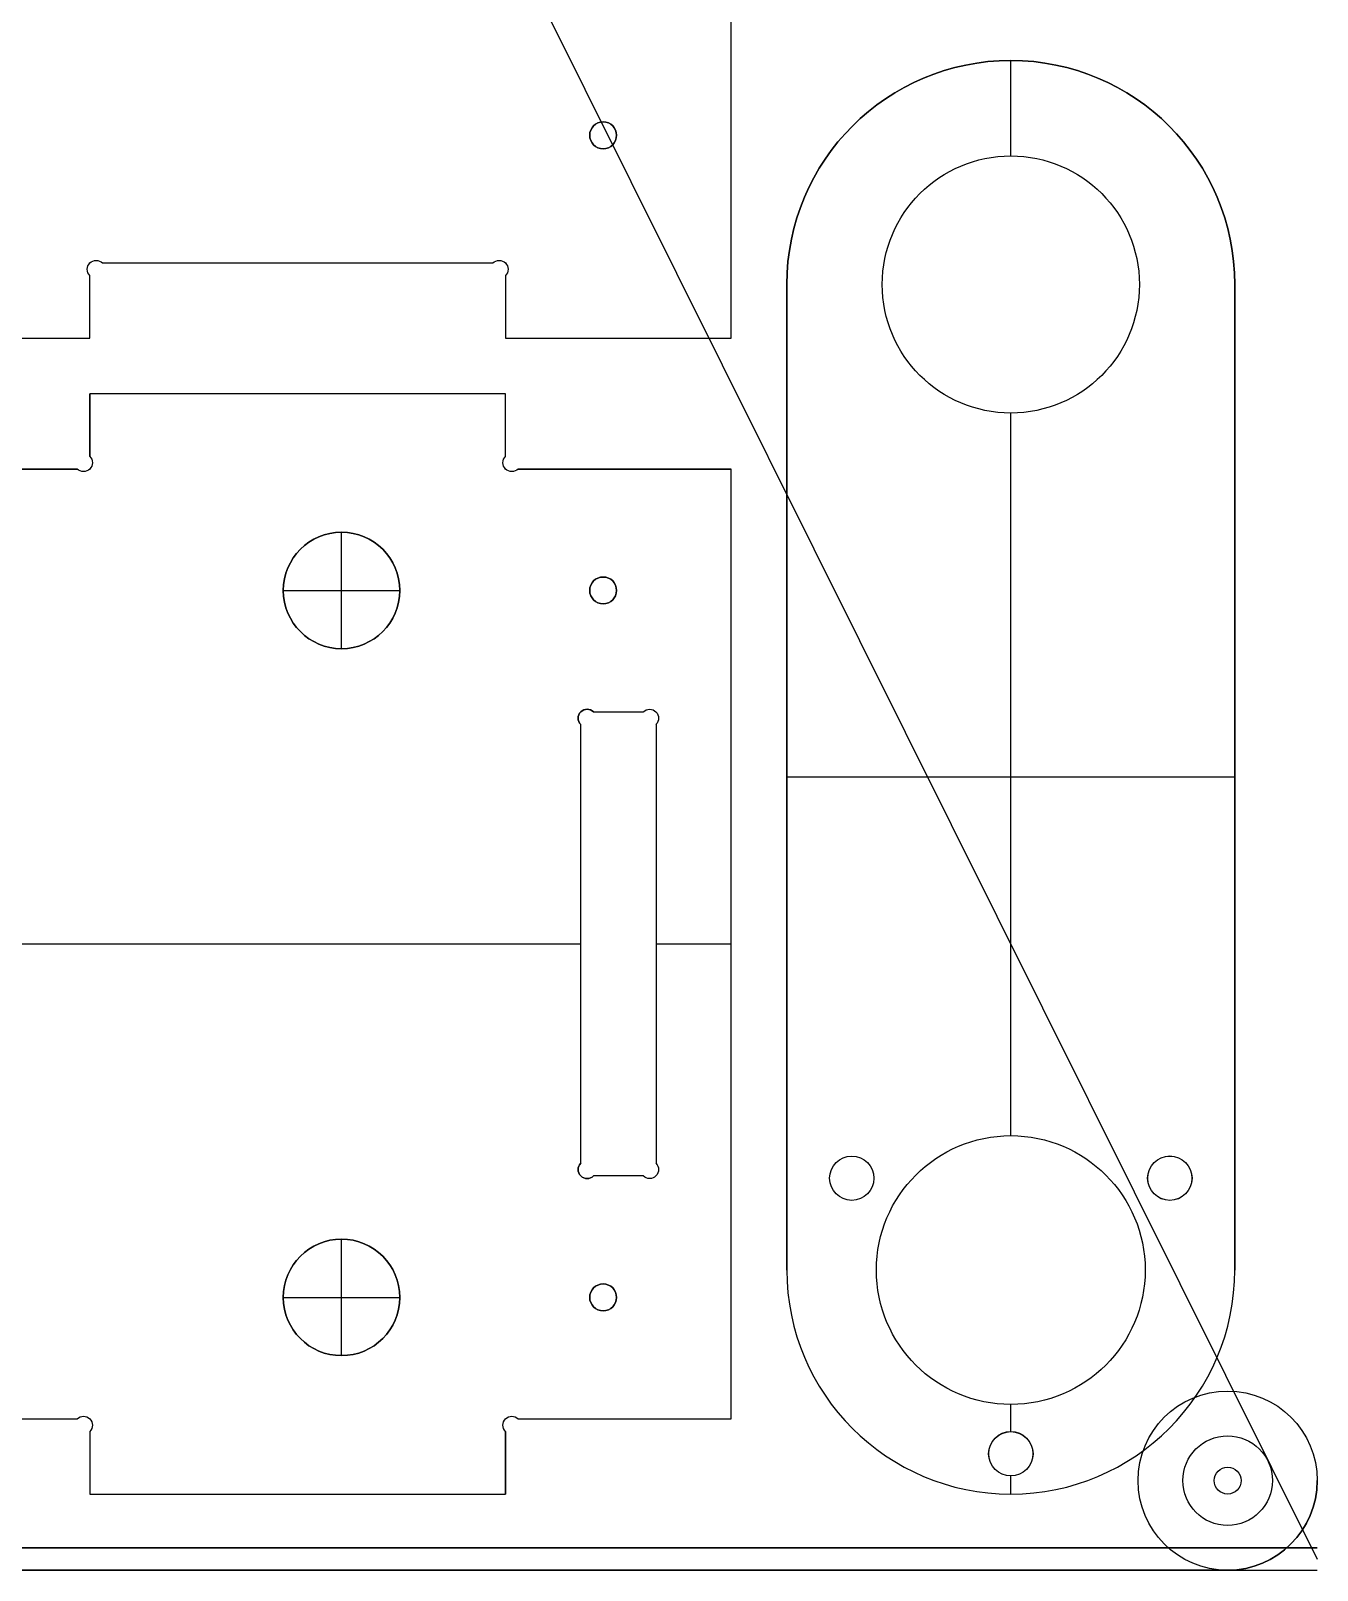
# Model space of a CAD drawing. Header units: millimetres. Extents: x -18.2 to 17.6, y -35.5 to 36.
# Drawn here: x 3.19 to 17.55, y -35.49 to -18.31 of the extents above; entities that cross this region are included whole.
import ezdxf

# ---------------------------------------------------------------- set-up
doc = ezdxf.new("R2010")
doc.units = ezdxf.units.MM
doc.layers.get('0').update_dxf_attribs({"color": 18, "true_color": 0x000000})
doc.layers.add('Standard', color=18, linetype='Continuous', true_color=0x000000)

msp = doc.modelspace()

# ---------------------------------------------------------------- linework, layer by layer
at = {"color": 0, "linetype": 'ByBlock', "lineweight": -2}
for p, q in [((11.011, -21.74, 3.282), (11.011, -11.36, 3.282)), ((14.131, -18.64, 2.862), (14.131, -18.64, 3.702)), ((14.131, -19.705, 3.702), (14.131, -18.64, 3.702)), ((14.131, -19.705, 2.862), (14.131, -18.64, 2.862)), ((9.581, -19.325, 2.862), (9.581, -19.325, 3.702)), ((9.431, -19.475, 2.862), (9.431, -19.475, 3.702)), ((9.731, -19.475, 2.862), (9.731, -19.475, 3.702)), ((9.581, -19.625, 2.862), (9.581, -19.625, 3.702)), ((14.131, -19.705, 2.862), (14.131, -19.705, 3.702)), ((3.922, -20.871, 3.702), (3.922, -20.871, 2.862)), ((3.992, -20.9, 3.282), (8.35, -20.9, 3.282)), ((6.171, -20.9, 2.862), (6.171, -20.9, 3.702)), ((8.42, -20.871, 3.702), (8.42, -20.871, 2.862)), ((3.822, -20.971, 3.702), (3.822, -20.971, 2.862)), ((3.851, -21.041, 2.862), (3.851, -21.041, 3.702)), ((3.851, -21.74, 3.282), (3.851, -21.041, 3.282)), ((8.491, -21.041, 3.282), (8.491, -21.74, 3.282)), ((8.52, -20.971, 3.702), (8.52, -20.971, 2.862)), ((11.631, -21.14, 3.282), (11.631, -32.14, 3.282)), ((12.696, -21.14, 2.862), (12.696, -21.14, 3.702)), ((15.566, -21.14, 2.862), (15.566, -21.14, 3.702)), ((16.631, -21.14, 3.702), (16.631, -21.14, 2.862)), ((16.631, -32.14, 3.282), (16.631, -21.14, 3.282)), ((3.851, -21.391, 2.862), (3.851, -21.391, 3.702)), ((8.491, -21.391, 2.862), (8.491, -21.391, 3.702)), ((1.331, -21.74, 3.282), (3.851, -21.74, 3.282)), ((8.491, -21.74, 3.282), (11.011, -21.74, 3.282)), ((9.751, -21.74, 2.862), (9.751, -21.74, 3.702)), ((3.851, -23.059, 3.282), (3.851, -22.36, 3.282)), ((8.491, -22.36, 3.282), (3.851, -22.36, 3.282)), ((6.171, -22.36, 2.862), (6.171, -22.36, 3.702)), ((8.491, -23.059, 3.282), (8.491, -22.36, 3.282)), ((14.131, -22.575, 2.862), (14.131, -22.575, 3.702)), ((14.131, -30.64, 3.702), (14.131, -22.575, 3.702)), ((14.131, -30.64, 2.862), (14.131, -22.575, 2.862)), ((3.851, -22.709, 3.702), (3.851, -22.709, 2.862)), ((8.491, -22.709, 2.862), (8.491, -22.709, 3.702)), ((3.88, -23.129, 3.702), (3.88, -23.129, 2.862)), ((8.462, -23.129, 3.702), (8.462, -23.129, 2.862)), ((1.472, -23.2, 3.282), (3.71, -23.2, 3.282)), ((3.78, -23.229, 3.702), (3.78, -23.229, 2.862)), ((8.562, -23.229, 3.702), (8.562, -23.229, 2.862)), ((8.632, -23.2, 3.282), (11.011, -23.2, 3.282)), ((9.822, -23.2, 3.702), (9.822, -23.2, 2.862)), ((11.011, -33.8, 3.282), (11.011, -23.2, 3.282)), ((6.661, -23.905, 3.702), (6.661, -23.905, 3.602)), ((6.661, -25.205, 3.602), (6.661, -23.905, 3.602)), ((6.011, -24.555, 3.702), (6.011, -24.555, 3.602)), ((6.011, -24.555, 3.602), (7.311, -24.555, 3.602)), ((7.311, -24.555, 3.702), (7.311, -24.555, 3.602)), ((9.431, -24.555, 2.862), (9.431, -24.555, 3.702)), ((9.581, -24.405, 2.862), (9.581, -24.405, 3.702)), ((9.731, -24.555, 2.862), (9.731, -24.555, 3.702)), ((9.581, -24.705, 2.862), (9.581, -24.705, 3.702)), ((6.661, -25.205, 3.702), (6.661, -25.205, 3.602)), ((9.402, -25.881, 3.702), (9.402, -25.881, 2.862)), ((9.472, -25.91, 3.702), (9.472, -25.91, 2.862)), ((9.472, -25.91, 3.282), (10.03, -25.91, 3.282)), ((9.751, -25.91, 2.862), (9.751, -25.91, 3.702)), ((10.1, -25.881, 3.702), (10.1, -25.881, 2.862)), ((9.302, -25.981, 3.702), (9.302, -25.981, 2.862)), ((9.331, -30.949, 3.282), (9.331, -26.051, 3.282)), ((10.171, -26.051, 3.282), (10.171, -30.949, 3.282)), ((10.2, -25.981, 3.702), (10.2, -25.981, 2.862)), ((11.631, -26.64, 2.862), (11.631, -26.64, 3.702)), ((16.631, -26.64, 3.702), (11.631, -26.64, 3.702)), ((16.631, -26.64, 2.862), (11.631, -26.64, 2.862)), ((16.631, -26.64, 2.862), (16.631, -26.64, 3.702)), ((3.011, -28.5, 3.702), (9.331, -28.5, 3.702)), ((3.011, -28.5, 2.862), (9.331, -28.5, 2.862)), ((9.331, -28.5, 2.862), (9.331, -28.5, 3.702)), ((10.171, -28.5, 3.702), (11.011, -28.5, 3.702)), ((10.171, -28.5, 2.862), (11.011, -28.5, 2.862)), ((10.171, -28.5, 2.862), (10.171, -28.5, 3.702)), ((11.011, -28.5, 2.862), (11.011, -28.5, 3.702)), ((14.131, -30.64, 2.862), (14.131, -30.64, 3.702)), ((12.356, -30.868, 2.862), (12.356, -30.868, 3.702)), ((15.906, -30.868, 2.862), (15.906, -30.868, 3.702)), ((9.302, -31.019, 3.702), (9.302, -31.019, 2.862)), ((9.331, -30.949, 3.702), (9.331, -30.949, 2.862)), ((9.472, -31.09, 2.862), (9.472, -31.09, 3.702)), ((10.03, -31.09, 3.282), (9.472, -31.09, 3.282)), ((9.751, -31.09, 2.862), (9.751, -31.09, 3.702)), ((10.2, -31.019, 3.702), (10.2, -31.019, 2.862)), ((9.402, -31.119, 3.702), (9.402, -31.119, 2.862)), ((10.1, -31.119, 3.702), (10.1, -31.119, 2.862)), ((12.108, -31.115, 2.862), (12.108, -31.115, 3.702)), ((12.603, -31.115, 2.862), (12.603, -31.115, 3.702)), ((15.659, -31.115, 2.862), (15.659, -31.115, 3.702)), ((16.154, -31.115, 2.862), (16.154, -31.115, 3.702)), ((12.356, -31.363, 2.862), (12.356, -31.363, 3.702)), ((15.906, -31.363, 2.862), (15.906, -31.363, 3.702)), ((6.661, -31.795, 3.702), (6.661, -31.795, 3.602)), ((6.661, -33.095, 3.602), (6.661, -31.795, 3.602)), ((9.581, -32.295, 2.862), (9.581, -32.295, 3.702)), ((12.631, -32.14, 2.862), (12.631, -32.14, 3.702)), ((15.631, -32.14, 2.862), (15.631, -32.14, 3.702)), ((6.011, -32.445, 3.702), (6.011, -32.445, 3.602)), ((6.011, -32.445, 3.602), (7.311, -32.445, 3.602)), ((7.311, -32.445, 3.702), (7.311, -32.445, 3.602)), ((9.431, -32.445, 2.862), (9.431, -32.445, 3.702)), ((9.731, -32.445, 2.862), (9.731, -32.445, 3.702)), ((9.581, -32.595, 2.862), (9.581, -32.595, 3.702)), ((6.661, -33.095, 3.702), (6.661, -33.095, 3.602)), ((14.131, -33.64, 2.862), (14.131, -33.64, 3.702)), ((14.131, -33.942, 3.702), (14.131, -33.64, 3.702)), ((14.131, -33.942, 2.862), (14.131, -33.64, 2.862)), ((1.472, -33.8, 3.282), (3.71, -33.8, 3.282)), ((3.78, -33.771, 3.702), (3.78, -33.771, 2.862)), ((8.562, -33.771, 3.702), (8.562, -33.771, 2.862)), ((8.632, -33.8, 3.282), (11.011, -33.8, 3.282)), ((9.822, -33.8, 2.862), (9.822, -33.8, 3.702)), ((3.851, -33.941, 3.702), (3.851, -33.941, 2.862)), ((3.851, -33.941, 3.282), (3.851, -34.64, 3.282)), ((3.88, -33.871, 3.702), (3.88, -33.871, 2.862)), ((8.462, -33.871, 3.702), (8.462, -33.871, 2.862)), ((8.491, -33.941, 3.282), (8.491, -34.64, 3.282)), ((14.131, -33.942, 2.862), (14.131, -33.942, 3.702)), ((13.883, -34.19, 2.862), (13.883, -34.19, 3.702)), ((14.378, -34.19, 2.862), (14.378, -34.19, 3.702)), ((3.851, -34.291, 2.862), (3.851, -34.291, 3.702)), ((8.491, -34.291, 3.702), (8.491, -34.291, 2.862)), ((16.551, -34.34, 2.862), (16.551, -34.34, 3.702)), ((14.131, -34.437, 2.862), (14.131, -34.437, 3.702)), ((14.131, -34.64, 3.702), (14.131, -34.437, 3.702)), ((14.131, -34.64, 2.862), (14.131, -34.437, 2.862)), ((16.401, -34.49, 2.862), (16.401, -34.49, 3.702)), ((16.701, -34.49, 2.862), (16.701, -34.49, 3.702)), ((3.851, -34.64, 3.282), (8.491, -34.64, 3.282)), ((6.171, -34.64, 2.862), (6.171, -34.64, 3.702)), ((14.131, -34.64, 2.862), (14.131, -34.64, 3.702)), ((16.551, -34.64, 2.862), (16.551, -34.64, 3.702)), ((-17.199, -35.49, 3.282), (16.551, -35.49, 3.282))]:
    msp.add_line(p, q, dxfattribs=at)
for centre, radius in [((9.581, -19.475, 3.282), 0.15), ((14.131, -21.14, 3.282), 1.435), ((9.581, -24.555, 3.282), 0.15), ((14.131, -32.14, 3.282), 1.5), ((12.356, -31.115, 3.282), 0.247), ((15.906, -31.115, 3.282), 0.248), ((9.581, -32.445, 3.282), 0.15), ((14.131, -34.19, 3.282), 0.248), ((16.551, -34.49, 3.282), 0.15)]:
    msp.add_circle(centre, radius, dxfattribs=at)
at = {"color": 0, "linetype": 'ByBlock', "lineweight": -2, "extrusion": (0, 0, -1)}
for centre in [(-6.661, -24.555, -3.652), (-6.661, -32.445, -3.652)]:
    msp.add_circle(centre, 0.65, dxfattribs=at)
for centre, radius, start, end in [((-14.131, -21.14, -3.702), 2.5, 0, 180), ((-9.581, -19.475, -2.862), 0.15, 0, 180), ((-9.581, -19.475, -2.862), 0.15, 180, 0), ((-14.131, -21.14, -3.702), 1.435, 270, 90), ((-14.131, -21.14, -2.862), 1.435, 270, 90), ((-14.131, -21.14, -2.862), 1.435, 90, 270), ((-14.131, -21.14, -3.702), 1.435, 90, 270), ((-3.922, -20.971, -2.862), 0.1, 315, 135), ((-3.922, -20.971, -3.702), 0.1, 315, 135), ((-3.922, -20.971, -3.282), 0.1, 315, 135), ((-8.42, -20.971, -3.702), 0.1, 45, 225), ((-8.42, -20.971, -2.862), 0.1, 45, 225), ((-8.42, -20.971, -3.282), 0.1, 45, 225), ((-3.78, -23.129, -2.862), 0.1, 135, 315), ((-3.78, -23.129, -3.702), 0.1, 135, 315), ((-3.78, -23.129, -3.282), 0.1, 135, 315), ((-8.562, -23.129, -3.282), 0.1, 225, 45), ((-8.562, -23.129, -2.862), 0.1, 225, 45), ((-8.562, -23.129, -3.702), 0.1, 225, 45), ((-6.661, -24.555, -3.702), 0.65, 0, 180), ((-6.661, -24.555, -3.702), 0.65, 180, 0), ((-9.581, -24.555, -2.862), 0.15, 0, 180), ((-9.581, -24.555, -2.862), 0.15, 180, 0), ((-9.402, -25.981, -3.282), 0.1, 315, 135), ((-9.402, -25.981, -3.702), 0.1, 315, 135), ((-10.1, -25.981, -3.282), 0.1, 45, 225), ((-10.1, -25.981, -2.862), 0.1, 45, 225), ((-10.1, -25.981, -3.702), 0.1, 45, 225), ((-14.131, -32.14, -3.702), 1.5, 270, 90), ((-14.131, -32.14, -2.862), 1.5, 270, 90), ((-14.131, -32.14, -2.862), 1.5, 90, 270), ((-14.131, -32.14, -3.702), 1.5, 90, 270), ((-12.356, -31.115, -3.702), 0.247, 270, 90), ((-12.356, -31.115, -2.862), 0.247, 270, 90), ((-12.356, -31.115, -2.862), 0.247, 90, 270), ((-12.356, -31.115, -3.702), 0.247, 90, 270), ((-15.906, -31.115, -3.702), 0.247, 270, 90), ((-15.906, -31.115, -2.862), 0.247, 270, 90), ((-15.906, -31.115, -2.862), 0.247, 90, 270), ((-15.906, -31.115, -3.702), 0.247, 90, 270), ((-9.402, -31.019, -3.282), 0.1, 225, 45), ((-9.402, -31.019, -3.702), 0.1, 225, 45), ((-10.1, -31.019, -2.862), 0.1, 135, 315), ((-10.1, -31.019, -3.702), 0.1, 135, 315), ((-10.1, -31.019, -3.282), 0.1, 135, 315), ((-6.661, -32.445, -3.702), 0.65, 0, 180), ((-9.581, -32.445, -2.862), 0.15, 0, 180), ((-6.661, -32.445, -3.702), 0.65, 180, 0), ((-9.581, -32.445, -2.862), 0.15, 180, 0), ((-3.78, -33.871, -2.862), 0.1, 45, 225), ((-3.78, -33.871, -3.702), 0.1, 45, 225), ((-3.78, -33.871, -3.282), 0.1, 45, 225), ((-8.562, -33.871, -2.862), 0.1, 315, 135), ((-8.562, -33.871, -3.702), 0.1, 315, 135), ((-8.562, -33.871, -3.282), 0.1, 315, 135), ((-14.131, -34.19, -3.702), 0.247, 270, 90), ((-14.131, -34.19, -2.862), 0.247, 270, 90), ((-14.131, -34.19, -2.862), 0.247, 90, 270), ((-14.131, -34.19, -3.702), 0.247, 90, 270), ((-16.551, -34.49, -3.702), 0.15, 0, 180), ((-16.551, -34.49, -2.862), 0.15, 0, 180), ((-16.551, -34.49, -2.862), 0.15, 180, 0), ((-16.551, -34.49, -3.702), 0.15, 180, 0), ((-16.551, -34.49, -3.702), 1, 180, 270)]:
    msp.add_arc(centre, radius, start, end, dxfattribs=at)
at = {"color": 0, "linetype": 'ByBlock', "lineweight": -2}
for centre, radius, start, end in [((14.131, -21.14, 2.862), 2.5, 360, 180), ((14.131, -21.14, 3.282), 2.5, 360, 180), ((9.581, -19.475, 3.702), 0.15, 0, 180), ((9.581, -19.475, 3.702), 0.15, 180, 0), ((6.661, -24.555, 3.602), 0.65, 0, 180), ((6.661, -24.555, 3.602), 0.65, 180, 0), ((9.581, -24.555, 3.702), 0.15, 0, 180), ((9.581, -24.555, 3.702), 0.15, 180, 0), ((9.402, -25.981, 2.862), 0.1, 45, 225), ((9.402, -31.019, 2.862), 0.1, 135, 315), ((6.661, -32.445, 3.602), 0.65, 0, 180), ((9.581, -32.445, 3.702), 0.15, 0, 180), ((14.131, -32.14, 2.862), 2.5, 180, 0), ((14.131, -32.14, 3.702), 2.5, 180, 0), ((14.131, -32.14, 3.282), 2.5, 180, 0), ((6.661, -32.445, 3.602), 0.65, 180, 0), ((9.581, -32.445, 3.702), 0.15, 180, 0), ((16.551, -34.49, 2.862), 1, 270, 0), ((16.551, -34.49, 3.282), 1, 270, 0)]:
    msp.add_arc(centre, radius, start, end, dxfattribs=at)
for points in [[(11.011, -21.74, 3.702), (11.011, -16.55, 3.702), (11.011, -11.36, 3.702)], [(11.011, -21.74, 2.862), (11.011, -16.55, 2.862), (11.011, -11.36, 2.862)], [(3.992, -20.9, 3.702), (6.171, -20.9, 3.702), (8.35, -20.9, 3.702)], [(3.992, -20.9, 2.862), (6.171, -20.9, 2.862), (8.35, -20.9, 2.862)], [(3.851, -21.74, 3.702), (3.851, -21.391, 3.702), (3.851, -21.041, 3.702)], [(3.851, -21.74, 2.862), (3.851, -21.391, 2.862), (3.851, -21.041, 2.862)], [(8.491, -21.041, 3.702), (8.491, -21.391, 3.702), (8.491, -21.74, 3.702)], [(8.491, -21.041, 2.862), (8.491, -21.391, 2.862), (8.491, -21.74, 2.862)], [(11.631, -21.14, 2.862), (11.631, -26.64, 2.862), (11.631, -32.14, 2.862)], [(11.631, -32.14, 3.702), (11.631, -26.64, 3.702), (11.631, -21.14, 3.702)], [(16.631, -32.14, 2.862), (16.631, -26.64, 2.862), (16.631, -21.14, 2.862)], [(16.631, -21.14, 3.702), (16.631, -26.64, 3.702), (16.631, -32.14, 3.702)], [(1.331, -21.74, 3.702), (2.591, -21.74, 3.702), (3.851, -21.74, 3.702)], [(1.331, -21.74, 2.862), (2.591, -21.74, 2.862), (3.851, -21.74, 2.862)], [(8.491, -21.74, 3.702), (9.751, -21.74, 3.702), (11.011, -21.74, 3.702)], [(8.491, -21.74, 2.862), (9.751, -21.74, 2.862), (11.011, -21.74, 2.862)], [(8.491, -22.36, 3.702), (6.171, -22.36, 3.702), (3.851, -22.36, 3.702)], [(3.851, -22.36, 3.702), (3.851, -22.709, 3.702), (3.851, -23.059, 3.702)], [(3.851, -22.36, 2.862), (3.851, -22.709, 2.862), (3.851, -23.059, 2.862)], [(8.491, -22.36, 2.862), (6.171, -22.36, 2.862), (3.851, -22.36, 2.862)], [(8.491, -23.059, 3.702), (8.491, -22.709, 3.702), (8.491, -22.36, 3.702)], [(8.491, -23.059, 2.862), (8.491, -22.709, 2.862), (8.491, -22.36, 2.862)], [(3.71, -23.2, 3.702), (2.591, -23.2, 3.702), (1.472, -23.2, 3.702)], [(3.71, -23.2, 2.862), (2.591, -23.2, 2.862), (1.472, -23.2, 2.862)], [(11.011, -23.2, 3.702), (9.822, -23.2, 3.702), (8.632, -23.2, 3.702)], [(11.011, -23.2, 2.862), (9.822, -23.2, 2.862), (8.632, -23.2, 2.862)], [(11.011, -33.8, 3.702), (11.011, -28.5, 3.702), (11.011, -23.2, 3.702)], [(11.011, -33.8, 2.862), (11.011, -28.5, 2.862), (11.011, -23.2, 2.862)], [(9.472, -25.91, 3.702), (9.751, -25.91, 3.702), (10.03, -25.91, 3.702)], [(9.472, -25.91, 2.862), (9.751, -25.91, 2.862), (10.03, -25.91, 2.862)], [(9.331, -30.949, 3.702), (9.331, -28.5, 3.702), (9.331, -26.051, 3.702)], [(9.331, -30.949, 2.862), (9.331, -28.5, 2.862), (9.331, -26.051, 2.862)], [(10.171, -26.051, 3.702), (10.171, -28.5, 3.702), (10.171, -30.949, 3.702)], [(10.171, -26.051, 2.862), (10.171, -28.5, 2.862), (10.171, -30.949, 2.862)], [(10.03, -31.09, 3.702), (9.751, -31.09, 3.702), (9.472, -31.09, 3.702)], [(10.03, -31.09, 2.862), (9.751, -31.09, 2.862), (9.472, -31.09, 2.862)], [(1.472, -33.8, 3.702), (2.591, -33.8, 3.702), (3.71, -33.8, 3.702)], [(1.472, -33.8, 2.862), (2.591, -33.8, 2.862), (3.71, -33.8, 2.862)], [(8.632, -33.8, 3.702), (9.822, -33.8, 3.702), (11.011, -33.8, 3.702)], [(8.632, -33.8, 2.862), (9.822, -33.8, 2.862), (11.011, -33.8, 2.862)], [(3.851, -33.941, 3.702), (3.851, -34.291, 3.702), (3.851, -34.64, 3.702)], [(3.851, -33.941, 2.862), (3.851, -34.291, 2.862), (3.851, -34.64, 2.862)], [(8.491, -34.64, 3.702), (8.491, -34.291, 3.702), (8.491, -33.941, 3.702)], [(8.491, -34.64, 2.862), (8.491, -34.291, 2.862), (8.491, -33.941, 2.862)], [(3.851, -34.64, 3.702), (6.171, -34.64, 3.702), (8.491, -34.64, 3.702)], [(3.851, -34.64, 2.862), (6.171, -34.64, 2.862), (8.491, -34.64, 2.862)], [(-17.199, -35.49, 2.862), (-0.324, -35.49, 2.862), (16.551, -35.49, 2.862)], [(16.551, -35.49, 3.702), (-0.324, -35.49, 3.702), (-17.199, -35.49, 3.702)]]:
    msp.add_open_spline(points, degree=2, dxfattribs=at)
at = {"color": 0, "linetype": 'ByBlock', "lineweight": -2, "extrusion": (1, 0, 0)}
for points in [[(3.992, -20.9, 3.702), (3.992, -20.9, 3.282), (3.992, -20.9, 2.862)], [(8.35, -20.9, 2.862), (8.35, -20.9, 3.282), (8.35, -20.9, 3.702)], [(8.491, -21.041, 3.702), (8.491, -21.041, 3.282), (8.491, -21.041, 2.862)], [(11.631, -21.14, 3.702), (11.631, -21.14, 3.282), (11.631, -21.14, 2.862)], [(3.851, -21.74, 3.702), (3.851, -21.74, 3.282), (3.851, -21.74, 2.862)], [(8.491, -21.74, 2.862), (8.491, -21.74, 3.282), (8.491, -21.74, 3.702)], [(11.011, -21.74, 3.702), (11.011, -21.74, 3.282), (11.011, -21.74, 2.862)], [(3.851, -22.36, 2.862), (3.851, -22.36, 3.282), (3.851, -22.36, 3.702)], [(8.491, -22.36, 3.702), (8.491, -22.36, 3.282), (8.491, -22.36, 2.862)], [(3.851, -23.059, 3.702), (3.851, -23.059, 3.282), (3.851, -23.059, 2.862)], [(8.491, -23.059, 2.862), (8.491, -23.059, 3.282), (8.491, -23.059, 3.702)], [(3.71, -23.2, 3.702), (3.71, -23.2, 3.282), (3.71, -23.2, 2.862)], [(8.632, -23.2, 2.862), (8.632, -23.2, 3.282), (8.632, -23.2, 3.702)], [(11.011, -23.2, 2.862), (11.011, -23.2, 3.282), (11.011, -23.2, 3.702)], [(10.03, -25.91, 2.862), (10.03, -25.91, 3.282), (10.03, -25.91, 3.702)], [(9.331, -26.051, 2.862), (9.331, -26.051, 3.282), (9.331, -26.051, 3.702)], [(10.171, -26.051, 3.702), (10.171, -26.051, 3.282), (10.171, -26.051, 2.862)], [(10.03, -31.09, 3.702), (10.03, -31.09, 3.282), (10.03, -31.09, 2.862)], [(10.171, -30.949, 2.862), (10.171, -30.949, 3.282), (10.171, -30.949, 3.702)], [(11.631, -32.14, 2.862), (11.631, -32.14, 3.282), (11.631, -32.14, 3.702)], [(16.631, -32.14, 3.702), (16.631, -32.14, 3.282), (16.631, -32.14, 2.862)], [(3.71, -33.8, 2.862), (3.71, -33.8, 3.282), (3.71, -33.8, 3.702)], [(11.011, -33.8, 3.702), (11.011, -33.8, 3.282), (11.011, -33.8, 2.862)], [(8.491, -33.941, 3.702), (8.491, -33.941, 3.282), (8.491, -33.941, 2.862)], [(3.851, -34.64, 3.702), (3.851, -34.64, 3.282), (3.851, -34.64, 2.862)], [(8.491, -34.64, 2.862), (8.491, -34.64, 3.282), (8.491, -34.64, 3.702)], [(16.551, -35.49, 2.862), (16.551, -35.49, 3.282), (16.551, -35.49, 3.702)]]:
    msp.add_open_spline(points, degree=2, dxfattribs=at)
at = {"color": 0, "linetype": 'ByBlock', "lineweight": -2, "extrusion": (1, 0, -4.2e-15)}
msp.add_open_spline([(8.632, -33.8, 3.702), (8.632, -33.8, 3.282), (8.632, -33.8, 2.862)], degree=2, dxfattribs=at)
at = {"layer": 'Standard'}
for p, q in [((-17.949, 35.885, 2.862), (17.551, -35.365, 2.862)), ((17.551, -35.24, 2.362), (-17.949, -35.24, 2.362)), ((17.551, -35.24, 2.862), (-17.949, -35.24, 2.862)), ((-17.949, -35.24, 2.862), (17.551, -35.24, 1.862)), ((-17.949, -35.24, 2.862), (17.551, -35.24, 2.862)), ((-18.199, -35.49, 2.862), (17.551, -35.49, 2.862))]:
    msp.add_line(p, q, dxfattribs=at)
for radius in [1, 0.5, 0.15]:
    msp.add_circle((16.551, -34.49, 2.862), radius, dxfattribs=at)
for points in [[(17.551, -35.24, 2.862), (-0.199, -35.24, 2.862), (-17.949, -35.24, 2.862)], [(-17.949, -35.24, 1.862), (-0.199, -35.24, 1.862), (17.551, -35.24, 1.862)]]:
    msp.add_open_spline(points, degree=2, dxfattribs=at)

doc.saveas('drawing.dxf')
